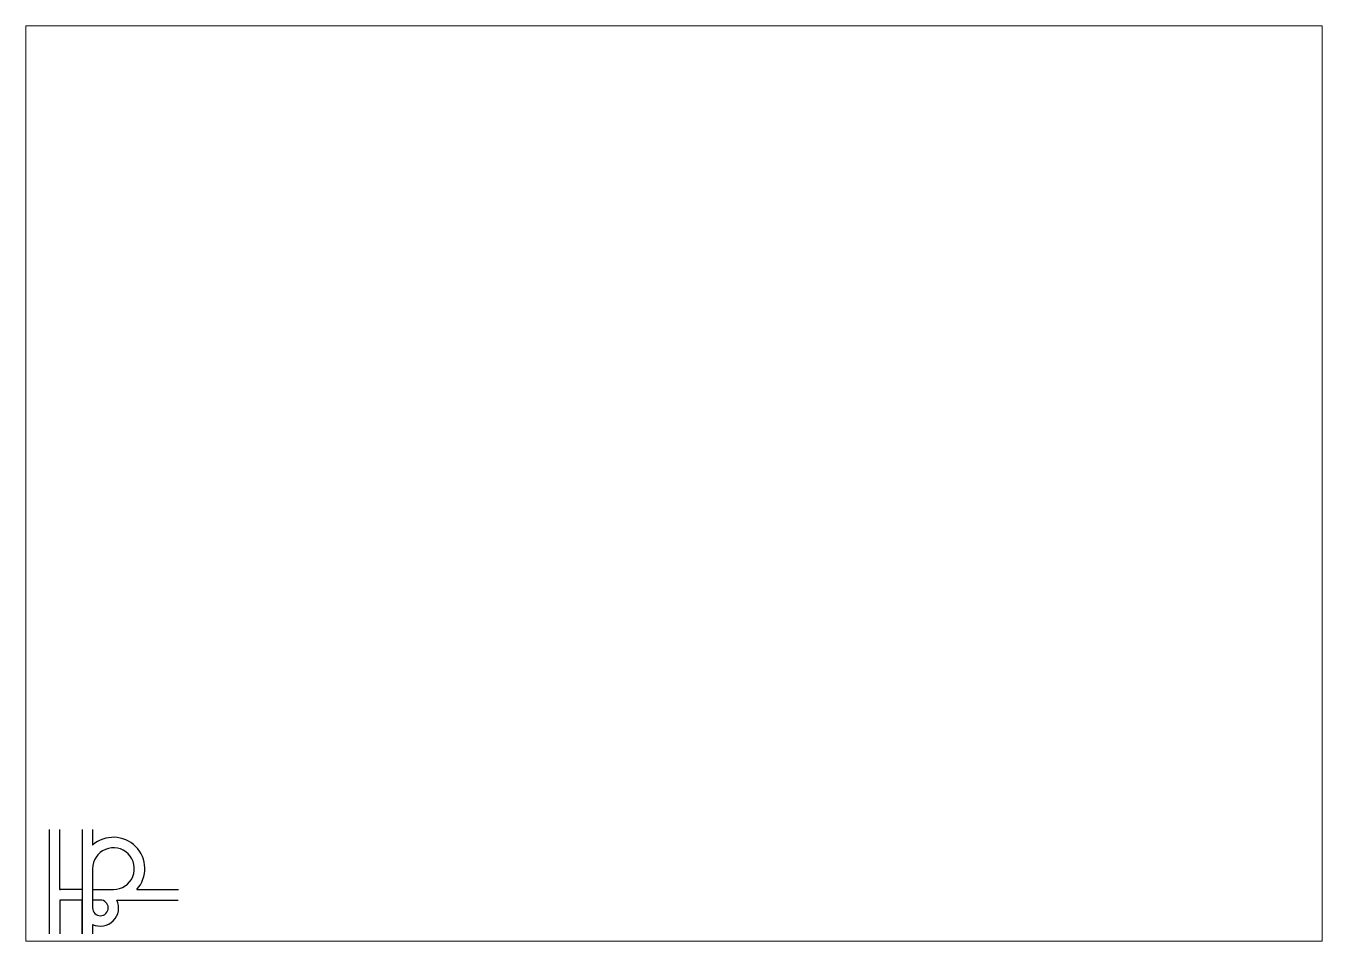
# Paper-space layout 'Layout1' of a CAD drawing. Header units: feet. Extents: x 0 to 118, y 0 to 83.
# The model-space entities are those that its viewports show. They can reach past a viewport. Long polylines and large blocks are cut down to what shows.
import ezdxf

# ---------------------------------------------------------------- set-up
doc = ezdxf.new("R2010")
doc.units = ezdxf.units.FT
doc.header["$MEASUREMENT"] = 0

msp = doc.modelspace()

# ---------------------------------------------------------------- linework, layer by layer
for p, q in [((36.86, 89.47), (36.86, 89.47)), ((36.86, 9.47), (36.86, 89.47)), ((44.86, 43.47), (44.86, 89.47)), ((61.86, 89.47), (61.86, 89.47)), ((61.86, 89.47), (61.86, 9.47)), ((61.86, 89.47), (61.86, 43.47)), ((69.86, 89.47), (69.86, 77.43)), ((69.86, 59.63), (69.86, 29.47)), ((61.86, 43.47), (44.86, 43.47)), ((69.86, 43.47), (85.86, 43.47)), ((103.69, 43.47), (135.69, 43.47)), ((61.86, 35.47), (44.86, 35.47)), ((44.86, 35.47), (44.86, 9.47)), ((45.06, 35.47), (45.06, 35.47)), ((61.86, 9.47), (61.86, 35.47)), ((75.86, 35.47), (69.86, 35.5)), ((75.86, 39.47), (75.86, 39.47)), ((88.51, 35.47), (135.51, 35.47)), ((100.17, 35.47), (100.17, 35.47)), ((69.86, 16.82), (69.86, 9.47))]:
    msp.add_line(p, q)
for centre, radius, start, end in [((85.86, 59.54), 24, 317.95581, 131.80946), ((85.86, 59.54), 16, 270, 180.33015), ((85.86, 59.54), 24, 179.73043, 180.33015), ((75.86, 29.47), 6, 180, 90), ((75.86, 29.47), 14, 244.62307, 25.37693)]:
    msp.add_arc(centre, radius, start, end)
msp.add_point((45.06, 43.47))

psp = doc.layouts.get("Layout1")

# ---------------------------------------------------------------- viewports
at = {"layer": '0'}
psp.add_viewport(center=(59.19, 41.75), size=(117.86, 83.2093), view_center_point=(515.29, 354.58), view_height=701.0272, dxfattribs=at)

doc.saveas('drawing.dxf')
